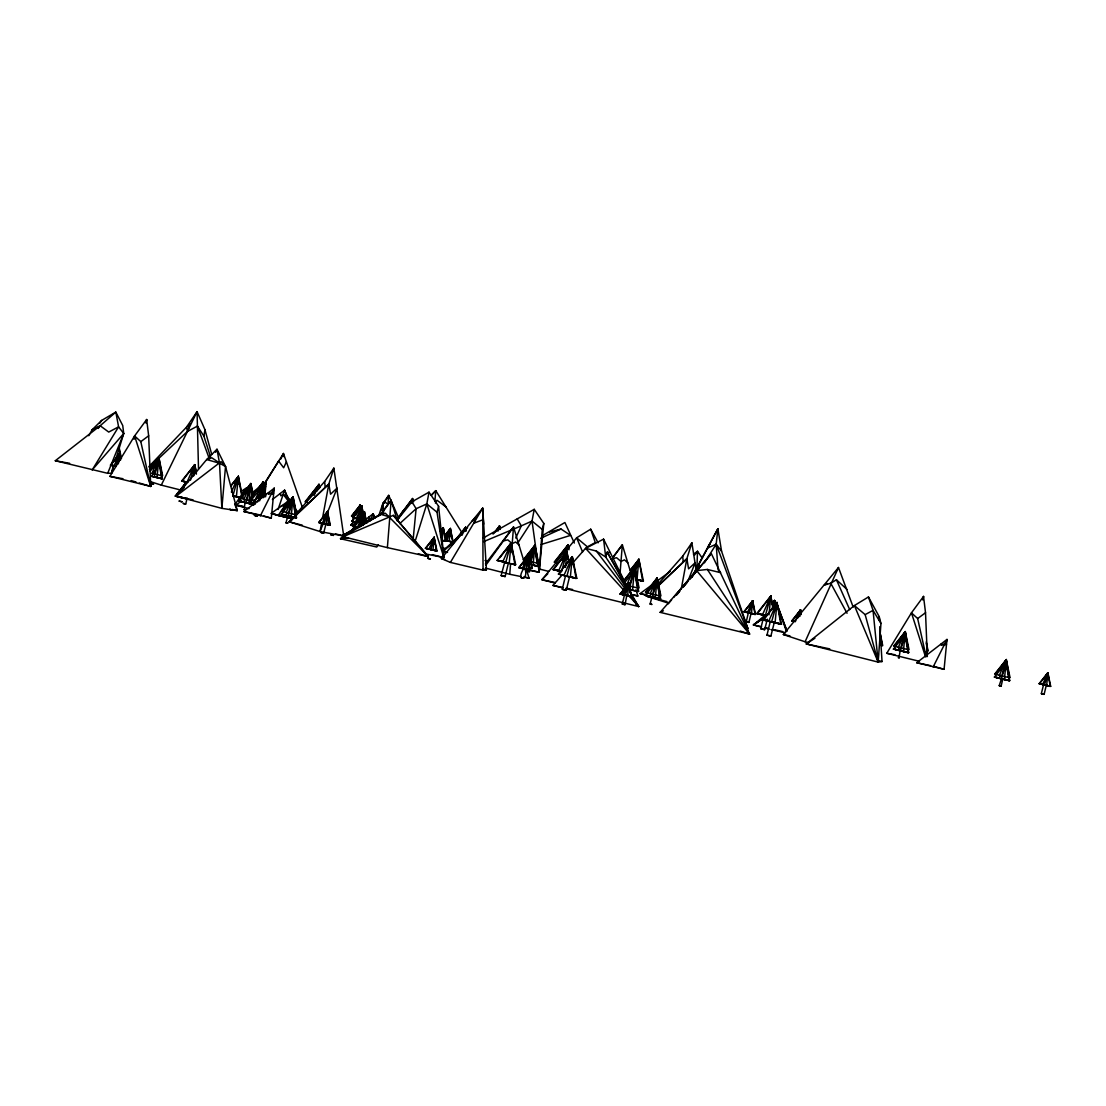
<?xml version="1.0" encoding="UTF-8"?>
<svg xmlns="http://www.w3.org/2000/svg" width="1106" height="1106" viewBox="0 0 1106 1106"><rect width="100%" height="100%" fill="white"/><g stroke="black" fill="none" stroke-linecap="round" stroke-linejoin="round"><path stroke-width="1.5" d="M879.823 626.604L882.035 661.54L878.164 662.107L878.344 653.687M879.118 619.996L879.201 616.623L868.459 596.964L854.385 605.563L806.246 643.927L878.164 662.107L880.957 623.494L879.201 616.623L879.408 619.954M699.49 565.097L696.974 566.742L697.499 551.258L693.476 554.217M118.964 458.976L119.227 454.22L110.462 465.142L115.812 466.525L119.227 454.22L120.499 460.248M158.725 461.078L158.905 457.704L149.407 469.538M194.601 467.852L194.78 464.672L181.633 481.055L186.942 482.354L194.78 464.672L196.412 472.511M250.564 488.645L250.841 483.599L239.242 498.059L244.868 499.442L243.638 502.221L238.951 501.059L250.564 486.599L252.292 496.497M262.122 494.52L262.302 491.202L253.15 502.622L255.61 503.23M262.924 485.437L263.104 482.161L249.541 499.055L255.016 500.396L263.104 482.161L265.813 495.073M292.869 500.161L293.062 496.801L281.449 511.262L287.076 512.645L285.846 515.424L281.159 514.262L292.772 499.801L294.141 506.341M327.293 514.76L327.473 511.58L318.708 522.502L330.307 525.156L327.473 511.58L319.164 522.433L330.307 525.156M361.579 509.52L361.773 506.202L352.607 517.622L358.192 519.073L361.773 506.202L363.418 514.083M442.994 532.47L443.257 527.7L440.34 531.35M510.944 546.378L511.124 543.005L497.133 560.438L514.926 564.765L511.124 543.005L499.898 557.659M527.341 559.885L527.521 556.705L518.755 567.627L529.898 570.35L527.521 556.705L519.212 567.558L530.355 570.281L527.521 556.705L523.138 563.742M523.304 559.747L534.903 545.286L535.428 551.659L534.627 548.286L524.078 561.433L529.415 554.742L529.235 557.922L534.903 545.286L538.663 563.258M534.723 548.645L534.903 545.286L523.898 559.664M566.742 555.475L566.922 552.101L552.931 569.535L561.475 571.747L566.922 552.101L569.023 562.097M567.959 548.106L568.152 544.719L554.161 562.152L556.982 562.843M628.637 586.291L628.802 583.111L620.037 594.033L631.194 596.742L628.802 583.111L620.494 593.963L631.65 596.673L628.802 583.111L622.678 592.968M634.429 571.885L634.692 566.977L623.217 581.272M638.701 562.774L638.881 559.387L630.268 570.115M752.481 604L752.647 600.821L743.882 611.742L755.039 614.466L752.647 600.821L744.338 611.673L755.495 614.397L752.647 600.821L749.149 606.461M770.578 599.507L770.771 596.134L756.78 613.567L765.642 615.738M800.315 613.139L800.495 609.959L791.73 620.881L794.094 621.461M1006.004 664.665L1006.28 659.618L994.681 674.079L1000.308 675.462L999.077 678.241L994.391 677.079L1006.004 662.618L1009.156 680.688L994.391 677.079M527.742 570.074L539.161 572.231L542.244 529.387L543.793 523.428L534.239 509.327L483.363 537.931M381.681 510.046L382.883 503.548L385.33 502.235L388.012 504.377L388.69 495.364L382.883 503.548L378.639 516.046M387.377 547.636L391.137 500.313L380.519 514.262L342.348 535.622L343.026 536.714L387.377 547.636L428.312 556.581L393.28 515.355L343.026 536.714L381.031 514.262L385.372 513.225L428.312 556.581L418.358 553.774M412.22 503.507L412.607 498.502L396.847 519.226M521.023 576.558L509.755 574.277L510.571 564.06M511.663 550.429L513.53 526.954L485.41 563.908M619.913 575.079L622.332 544.788L612.669 557.479M193.121 499.912L176.075 496.207L221.076 461.617L225.527 466.497L221.864 508.359L237.265 510.654L225.527 466.497L216.983 449.257L206.684 459.557L176.075 496.207L221.864 508.359L219.513 463.22L216.983 449.257L215.573 452.271M434.852 501.391L435.805 490.663L431.243 495.198M118.342 463.801L119.227 454.22L110.918 465.073L114.001 466.013L119.227 454.22L120.291 460.276M150.181 471.239L158.628 460.718L161.78 478.774L157.052 477.626L158.905 457.704L150.9 468.156M193.73 475.856L194.78 464.672L182.31 480.958L186.942 482.354M231.168 485.714L238.315 476.396L242.117 498.156L236.407 496.774L238.315 476.396L230.781 485.783M247.246 502.732L253.73 504.668L248.988 503.52L250.841 483.599L242.85 494.05M261.68 497.88L263.104 482.161L250.246 498.944M290.878 504.087L292.772 499.801L295.938 517.871L291.196 516.723L293.062 496.801L282.058 511.179M318.5 489.543L318.97 484.456L304.98 501.875L307.814 502.58M322.247 523.373L327.473 511.58L326.27 524.355L329.851 525.226L327.473 511.58L323.09 518.631M359.851 509.852L360.293 505.055L351.528 515.977L353.892 516.557M360.68 517.885L361.773 506.202L353.077 517.553L354.459 517.981L352.607 517.622M363.072 525.502L364.358 511.677L352.745 526.138L357.432 527.285L364.358 511.677L366.75 523.11M432.944 550.138L434.133 537.364L425.368 548.286L436.524 551.009L434.133 537.364L425.824 548.217L436.981 550.94L434.133 537.364L430.635 543.005M440.63 531.931L443.257 527.7L445.635 541.346L442.068 540.475L443.257 527.7L441.183 530.424M445.151 535.332L450.349 528.557L452.727 542.189L449.147 541.318L450.349 528.557L444.501 535.829M465.197 530.811L465.502 527.41L451.511 544.843M497.133 560.438L503.576 561.71L497.866 560.327L502.774 561.82L511.124 543.005L515.659 564.654L509.216 563.396L511.124 543.005L506.825 549.917M526.318 569.479L527.521 556.705L522.281 568.498M528.378 565.926L529.415 554.742L526.788 558.972M532.097 553.995L534.627 548.286L537.779 566.355L533.051 565.207L534.903 545.286L531.544 550.705M530.797 570.171L539.161 572.231L543.793 523.428M565.498 567.392L566.922 552.101L553.664 569.424L558.585 570.917L566.922 552.101L568.678 562.152M567.668 549.82L568.152 544.719L554.894 562.042M568.83 562.221L572.272 556.691L576.807 578.341L570.364 577.083L572.272 556.691L558.281 574.125L576.074 578.452L572.272 556.691L564.101 567.35M627.614 595.885L628.802 583.111L623.577 594.904M623.936 583.484L634.36 570.489L638.051 591.586L632.521 590.245L634.692 566.977L624.807 579.89M634.595 566.3L638.881 559.387L642.683 581.162L636.973 579.779L638.881 559.387L630.724 570.046M653.715 588.115L656.881 580.982L660.033 599.051L655.305 597.904L657.158 577.982L645.558 592.443L651.185 593.825L649.955 596.604L645.268 595.443L656.881 580.982L660.641 598.954L645.876 595.36L647.881 592.747M751.458 613.595L752.647 600.821L747.421 612.613M769.016 614.825L770.771 596.134L757.499 613.457L765.311 615.779L770.771 596.134L773.205 607.802M773.758 608.494L774.504 600.517L771.587 604.153M775.085 622.913L776.993 602.535L763.002 619.954L780.795 624.296L776.993 602.535L763.721 619.844L781.527 624.185L776.993 602.535L772.693 609.447M799.901 616.346L800.495 609.959L792.186 620.812L793.5 621.226L791.73 620.881M902.455 640.333L904.985 634.637L908.15 652.692L903.408 651.545L905.275 631.623L893.662 646.084L899.289 647.466L898.072 650.245L893.385 649.098L904.985 634.637L905.676 637.899M1007.027 667.526L1009.764 680.591L1004.428 679.54L1006.28 659.618L995.276 673.996M1046.663 685.554L1047.852 672.78L1039.087 683.702L1050.244 686.411L1047.852 672.78L1039.543 683.632L1050.7 686.342L1047.852 672.78L1044.354 678.407M413.146 539.41L416.105 508.719L411.971 501.765L429.017 492.17L438.584 506.272L443.921 557.535L426.819 503.907L429.017 492.17M264.915 495.087L266.187 481.912L252.306 492.585M271.288 518.147L274.177 488.271L243.914 511.553L271.288 518.147L263.85 515.99M944.082 669.31L946.985 639.434L916.722 662.715L944.082 669.31L933.671 666.296M691.568 577.332L717.891 528.751L716.176 544.221L718.043 569.59M134.075 439.289L134.6 435.944L146.669 419.506L148.66 435.819L150.734 486.419L109.909 476.354L134.6 435.944L140.808 441.626L150.734 486.419L139.301 483.004M210.596 457.096L203.919 436.151L204.942 429.681L197.062 411.653L186.568 427.096L148.881 466.621M146.13 422.713L146.669 419.506L145.868 422.824M922.985 599.632L923.538 596.41L911.455 612.848L886.763 653.273L919.432 661.319M321.611 523.069L320.049 531.557L343.731 536.009L333.832 468.142L324.652 481.552L295.786 514.235M322.551 517.981L328.828 484.027L333.832 468.142M681.227 589.221L686.867 558.668L691.872 542.783L696.338 571.29M539.161 572.231L532.027 521.064L534.239 509.327M194.089 467.99L194.78 464.672L196.426 474.115M250.177 486.82L250.841 483.599L253.246 495.032M262.454 485.299L263.104 482.161L265.661 496.76M261.652 494.382L262.302 491.202L253.62 502.553L254.988 502.967L253.15 502.622M292.399 500.023L293.062 496.801L296.823 514.774L294.473 514.318L296.214 514.857L293.062 496.801L288.846 503.576M326.284 514.511L327.473 511.58L326.837 514.636L327.473 511.58L328.537 524.811L329.851 525.226M361.109 509.382L361.773 506.202L363.155 514.124M443.658 532.663L443.257 527.7L442.635 530.756L443.257 527.7L446.091 541.276L442.068 540.475M464.838 530.645L465.502 527.41L452.243 544.733M510.46 546.24L511.124 543.005L511.912 552.751M526.885 559.747L527.521 556.705L528.585 569.936L529.898 570.35M566.258 555.336L566.922 552.101L561.779 560.396M628.18 586.152L628.802 583.111L629.342 589.719M752.025 603.876L752.647 600.821L753.186 607.443M767.329 601.664L770.771 596.134L770.094 599.369L770.771 596.134L773.108 609.53M115.923 458.893L123.72 433.483L122.738 425.547L115.826 412.096L100.162 425.741L55.3 460.732L107.697 473.313L111.526 473.188L113.075 466.608M158.213 460.594L158.905 457.704L162.665 475.677M193.965 468.018L194.78 464.672L190.398 471.709M184.232 503.714L185.725 504.032L187.177 498.046M244.855 509.866C244.564 511.898 243.444 500.576 247.219 502.94M250.15 486.474L250.841 483.599L253.15 496.732M262.454 484.857L263.104 482.161L257.698 490.87M261.528 494.41L262.302 491.202L263.629 497.506M264.749 487.884L266.187 481.912L264.03 487.262L265.716 486.737M272.74 494.23L274.177 488.271L260.339 515.852M286.827 523.069L285.984 522.834L287.892 515.797M292.357 499.677L293.062 496.801L293.449 501.585M322.233 532.829L320.961 532.498L323.657 533.147L325.897 524.175L323.45 523.608M360.998 509.41L361.773 506.202L358.51 511.442M363.667 514.553L364.358 511.677L353.353 526.055M449.603 531.613L450.349 528.557L453.184 542.12M464.714 530.673L465.502 527.41L466.207 530.742M502.981 576.102L501.115 575.59L504.737 562.111M510.336 546.267L511.124 543.005L509.866 546.115M501.225 575.604L505.124 576.572L508.401 563.037L505.732 562.442M525.004 569.023C529.18 580.553 515.037 582.143 523.636 568.705M526.774 559.76L527.521 556.705L526.332 559.636M534.212 548.161L534.903 545.286L538.069 563.341L530.382 561.599L534.903 545.286M566.134 555.364L566.922 552.101L567.447 558.599M564.129 589.788L562.263 589.277L565.539 575.742L569.203 576.668M562.36 589.291L566.272 590.258L569.549 576.724M626.756 595.609L625.056 604.678L622.305 604.014L624.448 595.014L625.581 595.249M628.07 586.166L628.802 583.111L627.627 586.042M634.042 569.673L634.692 566.977L639.088 587.963M650.922 604.249L650.093 604.014L652.001 596.95M656.466 580.857L657.158 577.982L660.932 595.954L658.582 595.498L660.323 596.037L657.158 577.982L646.153 592.346L647.895 592.899L645.558 592.443M717.089 532.069L717.891 528.751L721.568 551.203L747.946 628.802L745.665 624.213M746.26 621.779L748.361 612.738L751.085 613.415L748.9 622.402L746.191 621.724L748.886 622.388M751.914 603.89L752.647 600.821L751.472 603.752M762.628 629.231L760.762 628.72L764.039 615.185L764.716 615.323M760.762 628.72L764.661 629.687L767.315 619.18M768.85 635.618L766.983 635.12L770.26 621.586L771.601 621.959M766.983 635.12L770.882 636.074L774.269 622.554L772.112 622.097M899.275 657.89C898.224 659.812 900.74 649.678 899.911 650.563M904.57 634.512L905.275 631.623L909.035 649.595M922.736 599.742L923.538 596.41L925.528 612.724L927.326 656.591M946.266 642.42L946.985 639.434L933.132 667.015M1000.999 678.586L1002.783 679.015L1001.137 686.121L999.216 685.651L1001.511 678.669M1005.589 662.494L1006.28 659.618L1010.055 677.591L1007.704 677.135L1009.446 677.674L1006.28 659.618L1002.077 666.393M1041.327 693.669L1043.58 684.683L1046.29 685.361L1044.119 694.347L1041.396 693.683L1044.092 694.333M442.898 554.3L443.921 557.535L437.036 512.23L438.584 506.272M154.384 474.018L158.905 457.704L162.07 475.774L151.978 473.327L158.905 457.704L159.43 464.078M154.204 470.7L151.702 476.327L154.093 477.018L158.628 460.718L160.342 468.889M183.651 488.534L184.923 483.986L175.218 496.069L188.061 499.013L185.449 498.364M190.509 480.073L194.78 464.672L195.444 472.939M238.965 484.511L238.315 476.396L232.854 496.041L242.85 498.046L238.315 476.396L234.016 483.308M246.638 490.373L250.841 483.599L243.928 499.207L246.32 499.898L250.841 483.599L251.228 488.368M252.762 504.184L239.56 500.977L246.044 502.912L250.564 486.599L250.827 489.806M259.578 494.866L263.104 482.161L263.38 485.575M260.601 493.497L262.772 485.672L264.707 496.718M259.62 500.852L262.302 491.202L263.408 497.534M288.528 513.101L293.062 496.801L286.136 512.41L296.214 514.857M294.832 509.603L296.532 517.774L281.767 514.179L288.251 516.115L292.772 499.801L293.035 503.009M317.159 490.995L318.97 484.456L319.675 487.787M324.044 523.898L327.473 511.58M358.579 511.207L360.293 505.055L360.929 508.069M357.819 520.995L358.717 517.774M360.28 526.359L364.358 511.677L366.363 523.166M360.763 526.608L364.081 514.677L365.796 522.848M430.718 549.682L434.133 537.364L434.672 543.986M440.686 536.935L443.257 527.7L440.644 533.604M445.967 535.594L450.349 528.557L445.124 540.336L446.921 540.862L450.349 528.557L451.013 536.825M464.603 530.686L465.502 527.41L466.096 530.756M498.129 530.963L499.497 526.055L500.202 529.387L499.497 526.055L493.041 534.101M502.774 561.82L505.663 562.65L511.124 543.005M524.092 569.023L527.521 556.705M527.7 560.908L529.415 554.742L532.263 568.318L530.493 567.972L531.806 568.387L529.415 554.742L526.802 560.645M530.908 561.696L534.627 548.286L534.889 551.493M566.327 551.272L568.152 544.719L568.843 548.051M562.069 570.019L559 574.014L566.811 576.337L572.272 556.691L572.922 564.807M624.586 595.069L625.388 595.277L628.802 583.111M629.383 588.406L634.36 570.489L634.637 573.848M635.245 572.493L638.881 559.387L643.415 581.051L636.973 579.779M653.798 583.401L657.158 577.982L650.245 593.59L652.637 594.281L657.158 577.982L657.807 585.945M652.346 597.295L656.881 580.982L657.406 587.383M749.232 613.139L752.647 600.821M772.361 608.203L774.504 600.517L775.444 605.037M771.532 622.18L776.993 602.535L777.518 609.019M798.352 617.66L800.495 609.959L801.131 612.973M900.74 647.936L905.275 631.623L908.427 649.692L898.348 647.245L905.275 631.623L905.786 637.996M906.353 641.162L908.759 652.595L893.98 649.001L900.464 650.936L904.985 634.637L905.372 639.434M1006.28 659.618L999.368 675.227L1001.76 675.918L1006.28 659.618L1006.667 664.402M999.077 678.241L1001.469 678.932L1006.004 662.618L1006.266 665.826M1044.437 685.084L1047.852 672.78L1048.391 679.388M111.526 473.188L113.973 465.239M415.068 541.525L426.819 503.907L437.036 512.23M278.048 509.479L284.615 490.152L287.076 497.299L290.007 501.557M323.699 522.239L320.049 531.557L289.122 521.769L293.574 516.751M326.754 514.484L337.109 488.078L330.542 494.23L328.828 484.027L289.122 521.769L302.367 525.226M687.835 581.355L695.149 562.733L688.582 568.871L686.867 558.668L658.36 585.738M107.697 473.313L123.72 433.483L118.591 426.847L115.826 412.096L101.641 420.418L92.116 429.792L88.77 435.723M117.457 458.617L119.227 454.22L119.628 459.184M157.024 462.363L158.905 457.704L154.702 464.492M183.748 486.861L184.923 483.986L175.716 496L183.596 498.129M193.481 467.866L194.78 464.672M249.597 486.695L250.841 483.599M261.887 485.188L263.104 482.161M261.071 494.271L262.302 491.202L262.799 497.354M291.804 499.898L293.062 496.801M360.528 509.272L361.773 506.202L362.395 513.889M442.068 530.631L443.257 527.7M449.16 531.474L450.349 528.557M463.621 532.083L465.502 527.41L465.778 530.659M565.664 555.212L566.922 552.101M632.867 571.512L634.692 566.977L638.383 588.074L629.397 586.028L634.692 566.977L635.107 572.092M655.913 581.079L657.158 577.982M769.513 599.245L770.771 596.134L771.159 601M773.315 603.447L774.504 600.517L775.292 605.051M799.306 612.89L800.495 609.959L801.297 614.507M838.486 567.489L783.325 634.54L805.099 641.77L838.486 567.489L853.168 607.056M156.098 466.428L158.628 460.718L158.891 463.912M182.338 489.792L184.923 483.986L181.481 489.529M231.361 492.073L238.315 476.396M249.306 489.46L250.564 486.599M260.117 491.672L262.772 485.672L263.048 489.032M257.518 501.986L262.302 491.202L258.237 497.741M314.104 495.433L318.97 484.456L319.565 487.801M355.717 515.368L360.293 505.055L361.095 509.603M356.298 518.52L361.773 506.202M357.528 517.428L355.482 522.046L351.791 521.147L354.832 517.332M355.192 524.534L356.561 521.451M358.385 527.521L360.915 521.811M362.809 517.539L364.081 514.677L365.519 522.931M428.907 549.157L434.133 537.364M462.031 535.249L465.502 527.41L461.216 534.322M497.41 530.756L499.497 526.055L499.76 529.304M563.977 554.134L568.152 544.719L569.023 549.751M563.922 575.507L572.272 556.691M634.015 570.364L638.881 559.387L639.406 565.885M633.033 573.489L634.36 570.489M762.421 614.95L770.771 596.134M772.541 604.927L774.504 600.517L774.767 603.821M768.642 621.351L776.993 602.535M795.269 621.752L800.495 609.959L800.758 613.263M1004.11 666.904L1006.004 662.618M1042.626 684.559L1047.852 672.78M286.385 461.838L283.675 467.783L278.615 461.119L264.873 483.391M515.755 538.041L521.313 525.862L532.027 521.064L542.244 529.387M280.827 459.018L283.454 453.488L302.27 507.06M149.794 481.428L161.296 485.133L197.062 411.653L198.513 468.972M264.97 484.359L266.187 481.912M272.961 490.718L274.177 488.271M692.287 576.738L717.891 528.751M707.646 547.664L709.872 543.682L707.619 548.023L716.176 544.221L721.568 551.203M370.151 520.843L373.206 513.765L374.671 518.05M435.377 503.05L436.967 500.23L445.801 506.742L443.52 504.765M386.091 499.801L388.69 495.364L398.796 518.175M450.405 562.415L482.728 508.083L486.419 569.825L483.059 570.171L450.405 562.415L441.363 558.585L482.728 508.083L483.059 570.171M114.858 461.257L119.227 454.22M315.542 489.986L318.97 484.456L319.247 487.705M355.925 512.092L360.293 505.055L360.556 508.359M359.312 519.806L364.358 511.677L365.008 519.64M496.069 531.585L499.497 526.055L499.318 529.428L499.497 526.055L494.396 532.719M562.995 553.014L568.152 544.719L568.415 547.968M631.084 572.784L634.692 566.977L626.604 585.212L627.71 585.489M772.748 603.323L774.504 600.517L772.43 603.226M796.126 616.996L800.495 609.959M901.902 637.042L905.275 631.623L894.27 646.001M342.348 535.622L381.031 514.262L382.026 512.686L380.519 514.262L389.81 516.958M402.501 512.465L403.51 510.875L401.99 512.465M704.439 562.83L716.176 544.221L747.946 628.802M263.878 484.317L283.454 453.488L283.786 456.612M518.106 542.534L532.027 521.064M99.789 423.211L101.641 420.418M657.158 585.102L682.692 556.194L691.872 542.783M239.822 497.576L234.942 504.516L243.14 506.396M242.753 493.4L246.776 487.663L241.011 491.506M98.199 428.464L100.162 425.741L108.72 432.073L118.591 426.847L92.171 469.967L123.72 433.483M381.031 514.262L391.137 500.313L396.612 518.341M396.681 520.497L412.607 498.502L413.603 501.778M485.963 565.014L513.53 526.954L524.272 562.373M378.432 544.719L376.731 547.014L340.537 538.76L353.989 528.461M694.596 555.088L697.499 551.258L702.407 558.309M251.905 499.871L249.928 502.456L254.684 503.907L249.209 502.566L262.772 485.672M305.712 501.765L318.97 484.456M360.293 505.055L351.985 515.908L353.298 516.322L351.528 515.977M354.197 518.548L352.261 521.064L353.63 521.493L351.791 521.147M353.865 521.355L350.809 525.17L354.514 526.069L351.293 525.087L353.215 522.571M697.347 570.309L699.656 567.392L660.13 612.351L749.55 634.07L711.338 553.622L690.185 578.397M253.343 504.875L255.375 502.331M352.468 529.152L364.081 514.677L364.468 519.488M396.86 520.525L411.971 501.765M677.328 593.95L679.471 591.351M683.757 586.166L686.964 582.281M668.3 603.807L671.577 599.881M673.775 597.268L696.725 569.784M676.54 595.111L679.831 591.198M683.107 587.286L687.49 582.06M689.688 579.447L711.338 553.622M388.012 504.377L389.754 502.318M383.616 512.147L382.883 503.548L384.805 501.364M562.843 587.894L552.945 585.447L561.945 575.203M573.185 562.401L585.558 548.313L603.572 539.147L626.95 586.152M502.912 540.903L504.419 539.327L503.424 540.917L507.765 539.866L512.202 543.613L515.673 542.009L518.99 544.981M431.34 495.253L435.805 490.663L462.059 532.871M547.802 573.724L541.912 579.738L555.281 583.069M447.391 552.447L442.898 551.258L467.603 527.686M291.956 519.792L289.122 521.769L328.828 484.027M658.333 585.807L686.867 558.668M149.338 467.326L187.412 431.464L197.421 426.114L203.919 436.151M399.722 523.622L416.105 508.719L426.819 503.907M472.013 521.175L475.926 517.622L473.714 523.249L482.797 519.806L483.073 516.958L483.695 524.092M447.515 552.24L442.898 551.258L460.815 535.028M442.898 551.258L457.925 538.387M765.186 615.171L753.449 624.931L761.37 627.047M289.122 521.769L293.118 518.617M249.057 508.636L235.924 505.193L241.385 500.99M366.086 519.198L373.206 513.765L374.588 517.981M272.394 499.497L284.615 490.152L288.79 499.843M140.808 441.626L148.66 435.819M926.123 656.701L917.662 618.544L925.528 612.724M646.637 595.305L640.098 593.618L652.485 584.48M657.987 580.415L670.36 571.277M764.205 617.452L753.449 624.931L761.592 626.784M764.73 617.189L753.449 624.931L761.84 619.374M348.501 538L340.537 538.76L347.408 534.157M365.27 522.17L371.782 517.954L366.1 521.728M340.537 538.76L344.796 535.926M814.901 638.231L806.246 643.927L829.763 648.89M542.106 535.802L564.903 522.516L574.332 543.046M826.998 583.443L824.329 585.06L830.744 583.249L836.426 579.765L846.961 589.415M289.952 500.7L286.316 495.17L287.076 497.299L283.205 494.341L280.813 495.792L280.205 493.525M598.139 542.811L590.701 529.193L576.641 537.793L541.912 579.738L555.336 582.572M382.883 503.548L384.363 502.76M880.957 623.494L873.049 610.36L878.164 662.107L854.385 605.563L865.155 614.618L873.049 610.36L868.459 596.964M92.116 429.792L100.162 425.741M660.13 612.351L663.393 610.788M540.682 538.276L561.019 529.014L570.544 535.387L541.083 544.525M280.744 506.52L283.081 505.456L284.187 506.645M483.612 541.636L521.313 525.862L517.193 518.908M244.703 490.622L243.486 491.119L243.804 489.64L243.914 491.299M273.707 493.096L272.021 493.622L272.145 492.336L268.813 494.161L268.495 492.64L268.592 494.147M946.515 644.259L944.814 644.784L944.939 643.498L941.621 645.323L941.303 643.803L941.4 645.323M549.654 532.055L561.019 529.014M718.402 570.765L720.614 572.673L707.37 569.452L696.614 570.613L749.55 634.07L740.149 631.042M254.283 515.133L257.021 515.797L254.408 515.189M353.768 525.958L354.542 526.11M255.928 515.894L257.408 516.212M445.995 540.461L448.773 541.138M323.657 533.147L322.427 532.802M427.607 558.267L429.1 558.585M428.907 558.627L430.386 558.945M520.981 577.595L522.474 577.926M523.774 578.286L522.281 577.954M631.236 589.761L629.77 589.443M622.277 604L624.987 604.678M764.661 629.687L762.905 629.19M770.882 636.074L769.126 635.577M153.623 476.672L154.384 476.824M243.776 509.631L244.606 509.797M285.984 522.834L287.906 523.304L287.062 523.069M650.093 604.014L652.015 604.484L651.171 604.249M901.763 651.019L901.003 650.853M898.196 657.655L899.026 657.835M999.216 685.651L1000.045 685.831M610.305 552.682L607.194 552.157L605.687 557.009L626.438 588.157M55.3 460.732L69.637 463.303M109.909 476.354L122.973 478.718M886.763 653.273L894.934 654.738M525.875 569.286L523.179 568.622M110.462 465.142L114.499 465.93L110.918 465.073M181.633 481.055L187.674 482.244L182.31 480.958M155.282 477.087L153.748 476.714M161.02 472.151L162.388 478.691L154.093 477.018M249.541 499.055L252.279 499.58M249.209 502.566L255.458 503.797L251.311 502.788M238.951 501.059L244.302 502.124M254.325 504.571L246.044 502.912M350.809 525.17L352.662 525.516M281.159 514.262L286.509 515.327M296.532 517.774L288.251 516.115M318.708 522.502L322.745 523.304L319.164 522.433M175.218 496.069L179.684 496.953L175.716 496M535.995 554.825L538.387 566.258L533.051 565.207M552.931 569.535L559.373 570.807L553.664 569.424M425.368 548.286L429.405 549.088L425.824 548.217M518.755 567.627L530.355 570.281M756.78 613.567L763.209 614.839L757.499 613.457M743.882 611.742L747.919 612.544L744.338 611.673M645.268 595.443L650.618 596.507L647.452 595.733M425.451 553.954L442.248 557.217L432.363 554.645M763.002 619.954L769.43 621.226L763.721 619.844M620.037 594.033L624.074 594.821L620.494 593.963M893.385 649.098L895.722 649.54M900.464 650.936L908.759 652.595M1039.087 683.702L1043.124 684.49L1039.543 683.632M640.098 593.618L646.402 594.862M446.921 540.862L451.414 541.774M630.226 589.775L638.756 591.475L635.383 575.327M996.741 677.536L999.741 678.144L994.999 676.996M442.511 547.926L445.815 548.604M631.429 594.724L637.872 596.023L635.95 589.692M524.244 577.208L529.069 578.189L526.193 568.705M783.325 634.54L789.961 635.895M246.32 499.898L251.864 501.142M505.663 562.65L509.216 563.396M566.811 576.337L570.364 577.083M652.637 594.281L660.323 596.037M1001.76 675.918L1009.446 677.674M552.945 585.447L562.76 587.493M566.037 588.171L572.59 589.526M1001.469 678.932L1004.428 679.54M115.356 466.207L115.66 466.276M235.924 505.193L243.638 506.825M243.914 511.553L260.878 515.133M916.722 662.715L930.588 665.646M180.872 497.313C178.246 496.788 185.158 498.433 182.006 497.576M653.148 597.268L651.876 596.95M272.643 513.834L292.095 518.742M292.15 518.783L271.025 513.474L287.684 501.543L288.694 504.488M764.84 627.531L768.089 628.277M774.601 629.756L782.744 631.623M770.91 629.521L785.398 632.839M805.099 641.77L808.472 642.545M233.96 496.082L235.108 496.262M626.452 595.54L625.388 595.277M528.668 571.498C526.18 570.959 531.461 572.231 528.917 571.553M152.932 484.027C155.407 484.594 150.305 483.322 152.669 483.972M792.186 620.812L794.578 621.392M529.415 567.807L531.806 568.387M351.293 525.087L353.782 525.696M519.212 567.558L522.779 568.429M288.542 515.963L289.247 516.087M229.924 509.327L232.315 509.963L229.661 509.368M256.122 515.866L254.726 515.548L257.394 516.198M184.426 503.686L183.002 503.368L185.697 504.018M232.357 509.465L237.265 510.654L234.79 504.267M898.072 650.245L903.408 651.545M445.124 540.336L449.147 541.318M1002.409 678.794L1009.764 680.591M531.032 564.461L538.387 566.258M629.397 589.484L632.521 590.245M151.978 473.327L152.932 473.562M653.287 597.157L660.641 598.954M649.955 596.604L655.305 597.904M233.186 496L236.407 496.774M151.702 476.327L157.052 477.626M243.638 502.221L248.988 503.52M285.846 515.424L291.196 516.723M643.415 581.051L637.775 579.655L642.683 581.162M1050.7 686.342L1047.161 685.471L1050.244 686.411M755.495 614.397L751.956 613.526L755.039 614.466M449.644 541.249L452.008 541.829M446.091 541.276L442.566 540.405L445.635 541.346M772.983 621.959L781.527 624.185M576.807 578.341L571.152 576.959L576.074 578.452M511.428 563.618L515.659 564.654M242.85 498.046L237.196 496.663L242.117 498.156M162.388 478.691L157.702 477.529L161.78 478.774M631.65 596.673L628.111 595.802L631.194 596.742M431.63 549.544L436.981 550.94M566.134 588.696L638.687 606.558L630.171 591.848M765.891 615.696L764.066 615.212M445.11 549.806L443.838 549.461M564.406 589.747L566.272 590.258M503.258 576.06L505.124 576.572M331.966 535.097C327.238 533.825 337.04 536.341 332.215 535.055M1000.294 685.886L1001.137 686.107M272.657 513.875L284.021 516.723L278.09 515.576L287.684 501.543L288.376 504.281M441.363 558.585L444.695 559.415M483.087 568.996L486.419 569.825M161.296 485.133L181.052 490.11M603.572 539.147L605.687 557.009L596.314 551.037L585.558 548.313L624.835 591.364M538.746 568.871L548.797 571.415M485.631 568.111L509.755 574.277M667.029 601.595L647.176 596.424L668.328 603.116M335.464 533.852L343.731 536.009M764.536 627.89L769.292 629.162M431.962 549.779L429.805 549.295M878.841 660.683L882.035 661.54M485.036 560.479L488.34 561.392M632.895 594.627L637.872 596.023M524.092 576.793L529.069 578.189M430.372 558.931L427.745 558.323M1002.686 678.752L1009.156 680.688M901.667 650.757L904.072 651.448M289.454 515.935L295.938 517.871M182.144 497.465L184.149 498.046M775.873 622.802L780.795 624.296M655.955 597.807L660.033 599.051M533.7 565.111L537.779 566.355M526.815 569.41L528.585 569.936M433.441 550.069L436.524 551.009M326.768 524.285L328.537 524.811M131.144 480.571L136.038 482.036M906.408 652.153L908.15 652.692M512.838 564.115L514.926 564.765M225.527 466.497L219.513 463.22L206.684 459.557L211.882 457.843L219.472 462.944M636.019 604.415L638.687 606.558L631.153 595.235M627.793 562.816L624.461 559.843L621.005 561.447L616.567 557.701L612.212 558.751L622.332 544.788L631.153 573.89M917.662 618.544L911.455 612.848L925.515 656.812M424.718 553.041L428.312 556.581L393.28 515.355M628.291 595.152L638.687 606.558L630.42 595.719M695.121 564.654L696.974 566.742M779.882 612.42L779.108 610.291L787.016 631.153L777.421 605.272L786.463 631.609M596.314 551.037L625.249 588.945M283.205 494.341L289.357 502.456M294.486 509.216L297.555 513.281M294.887 508.677L297.804 512.935M294.473 508.138L296.353 510.903M294.5 507.613L298.136 513.143M290.007 500.824L286.316 495.17L286.91 497.078M294.638 507.889L297.403 512.133M707.37 569.452L749.55 634.07L746.066 628.236M627.627 587.438L607.194 552.157L625.319 585.005M830.744 583.249L847.044 613.263M629.964 592.249L633.752 599.853M836.426 579.765L849.698 609.613M582.586 551.935L576.641 537.793L587.41 546.848L595.305 542.59L590.701 529.193M197.421 426.114L209.228 458.506M134.6 435.944L150.734 486.419L149.78 477.903M865.155 614.618L878.164 662.107M204.942 429.681L211.744 454.442M368.782 517.138L369.39 519.405M926.22 641.909L928.114 650.95M879.892 632.038L882.74 645.6L880.97 645.254L882.284 645.669L879.892 632.038L880.431 638.646M251.587 491.506L252.279 494.769M119.019 446.907L121.466 458.561M926.33 643.443L927.658 651.019M119.033 448.621L120.789 458.672M149.822 479.645L150.734 486.419M926.261 651.406L926.648 654.807M682.692 556.194L683.245 562.028M324.652 481.552L325.205 487.373M529.415 554.742L529.815 559.705M189.983 424.068L187.412 431.464L186.568 427.096L189.983 424.068M179.186 501.087L182.034 501.792L179.186 501.087"/></g></svg>
